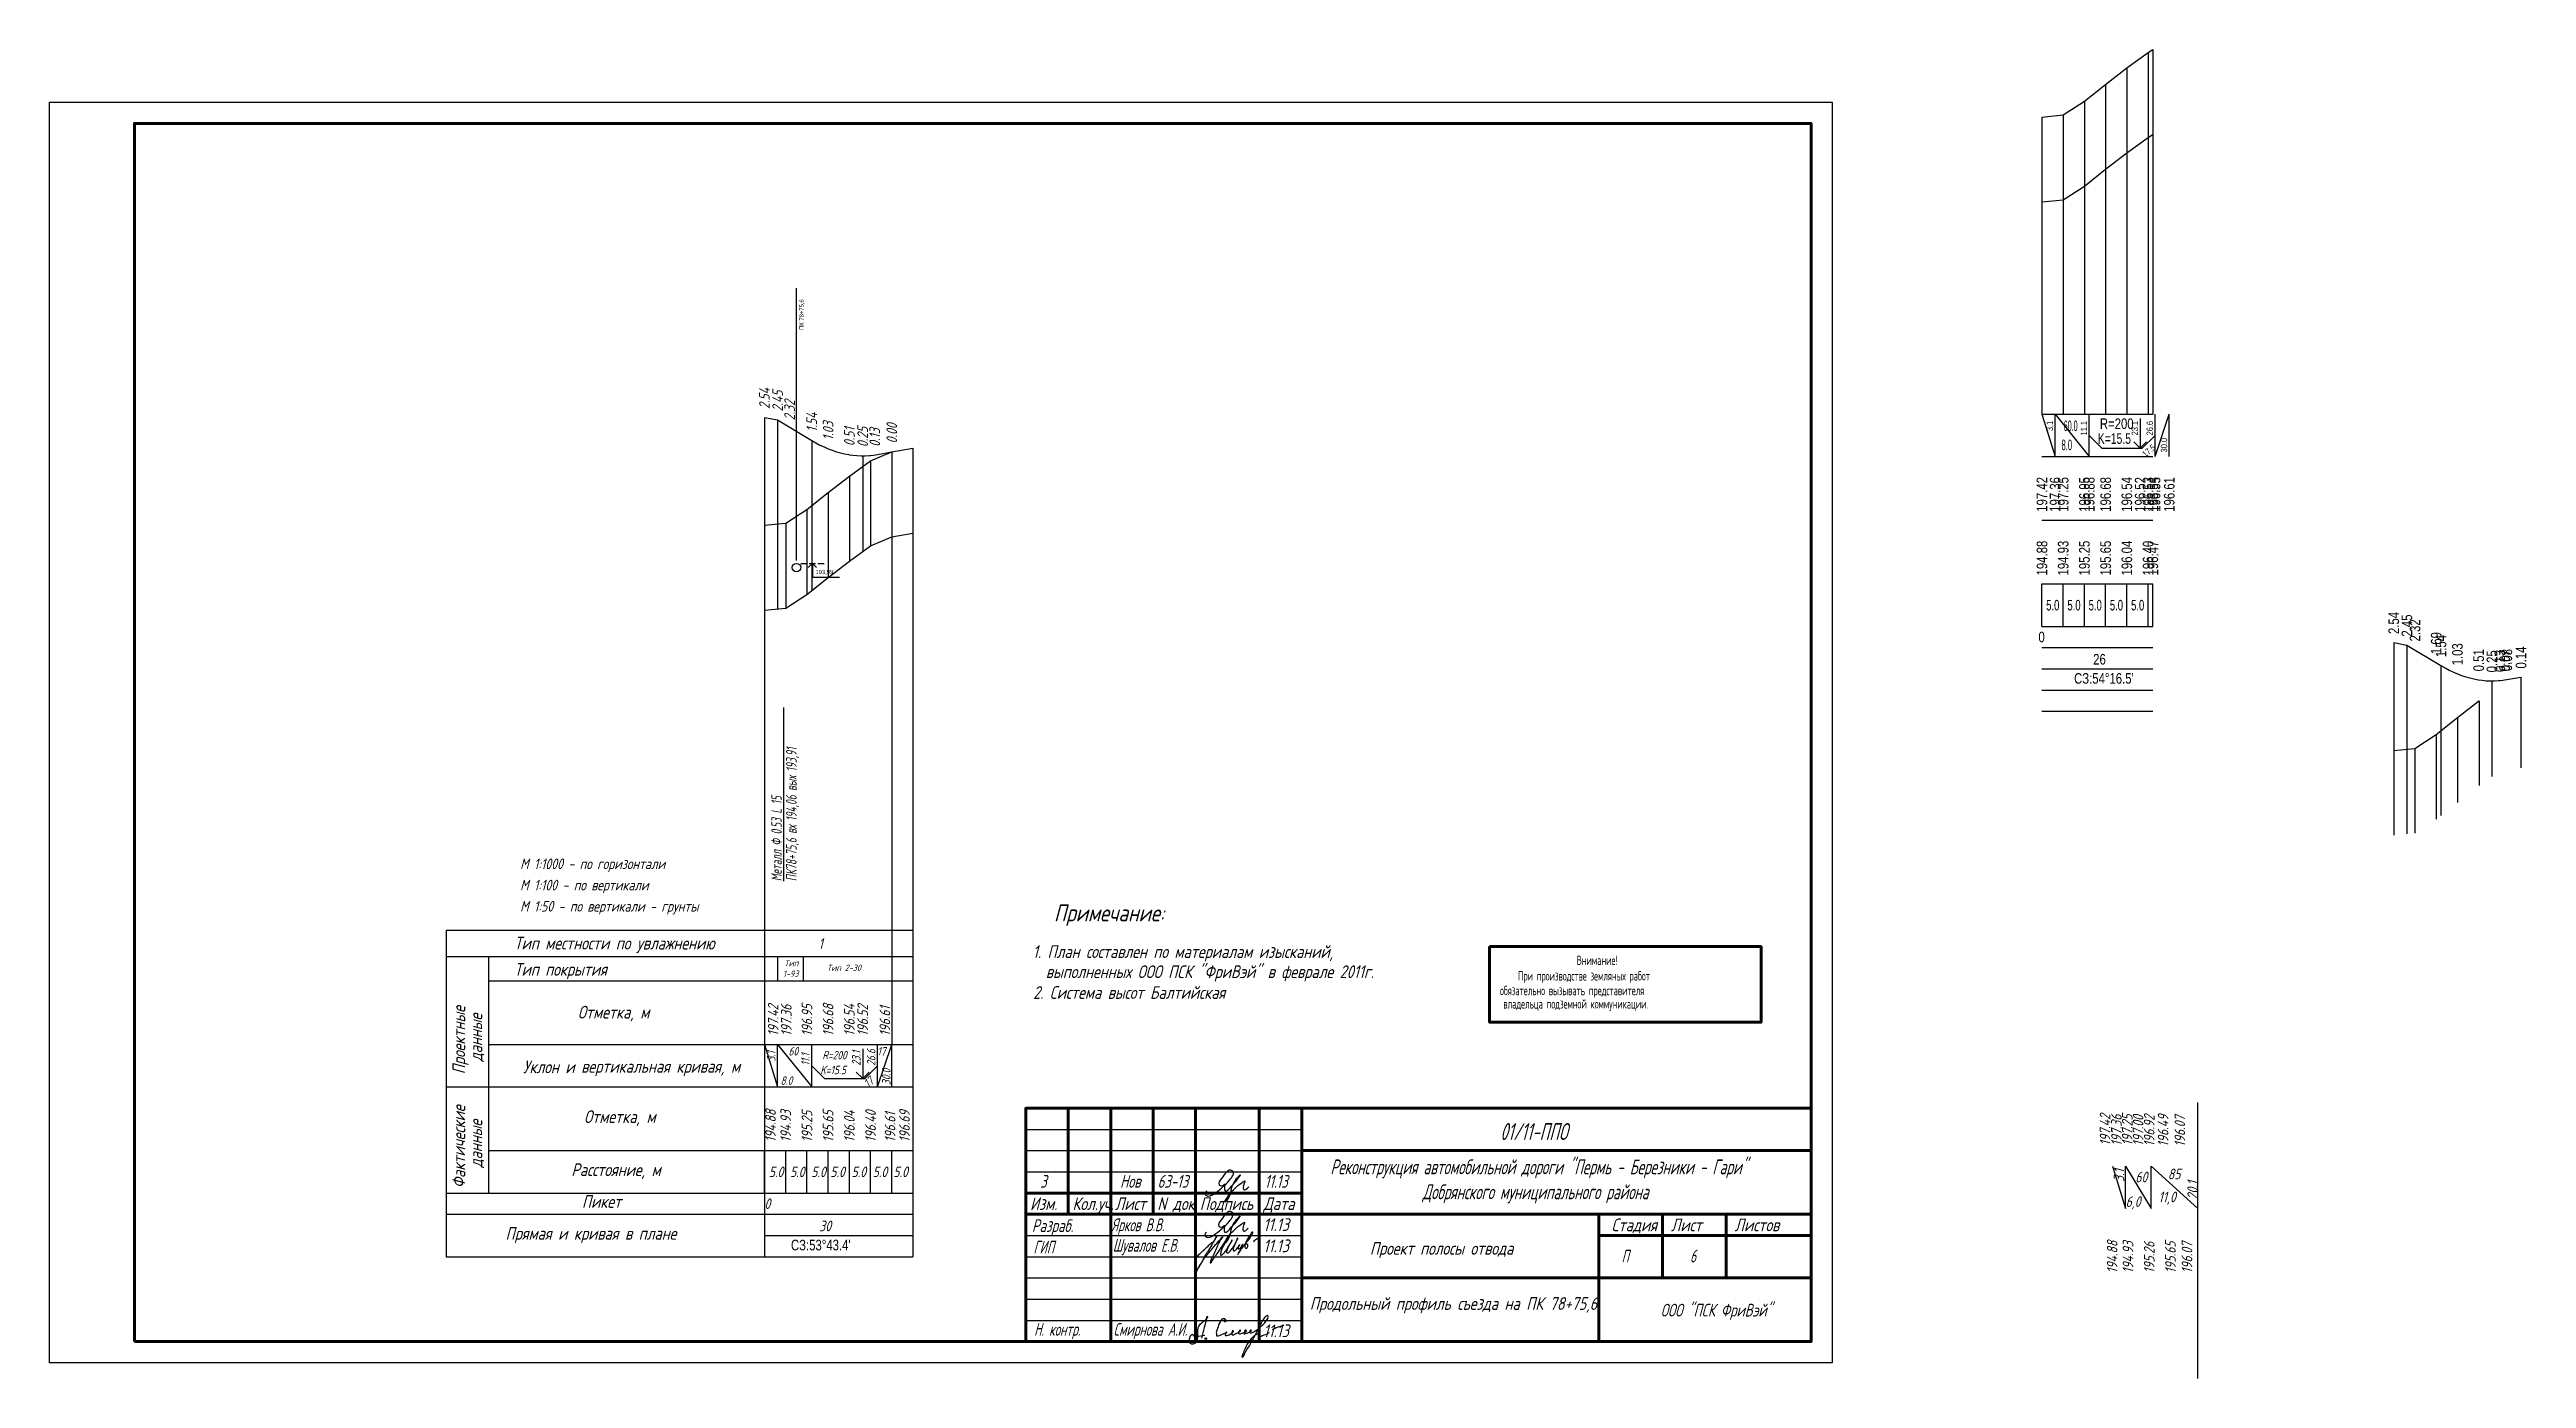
# Model space of a CAD drawing. Extents: x 0 to 584, y -4 to 309.
import ezdxf

# ---------------------------------------------------------------- set-up
doc = ezdxf.new("R2010")
doc.units = 0
doc.header["$MEASUREMENT"] = 0
doc.linetypes.add('TP0', pattern=[0])
doc.layers.get('0').update_dxf_attribs({"linetype": 'CONTINUOUS'})
for name, color, linetype in [('ДИНАМИЧЕСКИЕ_КОММУНИКАЦИИ', 7, 'CONTINUOUS'), ('КРАСНЫЕ_ОТМЕТКИ', 1, 'CONTINUOUS'), ('КРАСНЫЙ_ПРОФИЛЬ', 1, 'CONTINUOUS'), ('ОСЬ_УКЛОН_И_КРИВАЯ', 1, 'CONTINUOUS'), ('ПИКЕТЫ', 7, 'CONTINUOUS'), ('РАБОЧИЕ_ОТМЕТКИ', 1, 'CONTINUOUS'), ('РАМКА', 7, 'CONTINUOUS'), ('ТАБЛИЦА', 7, 'CONTINUOUS'), ('ЧЕРНЫЕ_ОТМЕТКИ', 7, 'CONTINUOUS'), ('ЧЕРНЫЙ_ПРОФИЛЬ', 7, 'CONTINUOUS'), ('ШАПКА_ТАБЛИЦЫ', 7, 'CONTINUOUS')]:
    doc.layers.add(name, color=color, linetype=linetype)
doc.layers.add('проект', color=7, linetype='CONTINUOUS', lineweight=80)
doc.styles.add('eskd', font='spds.shx', dxfattribs={"width": 1.2, "oblique": 15})
doc.styles.add('GOST', font='gost.shx')
doc.styles.add('ГОСТ', font='gost.TTF', dxfattribs={"oblique": 15, "height": 1})

# ---------------------------------------------------------------- blocks, each defined once
blk = doc.blocks.new('A$C454C6DFE')
at = {"color": 166, "lineweight": 30, "true_color": 0x051076}
for points, end_tangent in [([(0.13, -5.26), (0.88, -4.43), (1.78, -3.56), (2.94, -2.48), (3.85, -1.67), (4.52, -1.09), (5.02, -0.26), (5.06, -0.19), (5, -0.17), (4.8, -0.39), (4.49, -1.03), (3.84, -2.17), (2.87, -3.74), (2.39, -4.48), (2.01, -5.19), (1.61, -5.96), (1.12, -6.84), (0.74, -7.5), (0.36, -8.17), (0.32, -8.38), (0.49, -8.02), (1.1, -6.9), (1.81, -5.72), (3.18, -4.01), (4.26, -2.75), (4.89, -1.95), (5.58, -1.18), (6.14, -0.56), (6.4, -0.29), (6.14, -0.72), (5.68, -1.3), (5.13, -2.42), (4.5, -3.87), (3.87, -5.22), (3.58, -5.84), (3.48, -6.26), (3.47, -6.42), (3.61, -6.42), (3.9, -5.91), (4.2, -5.53), (4.7, -4.87), (5.42, -3.81), (6.35, -2.42), (6.94, -1.55), (7.59, -0.55), (7.7, -0.3), (7.66, -0.32), (7.63, -0.41), (7.44, -0.75), (6.92, -1.71), (6.44, -2.63), (6.12, -3.4), (5.95, -3.88), (5.88, -4.33), (5.88, -4.55), (5.97, -4.66), (6.29, -4.52), (7.04, -3.71), (7.63, -2.83), (8.13, -1.99), (8.53, -1.31), (8.61, -1.09), (8.55, -1.09), (8.48, -1.28), (8.17, -1.85), (7.42, -3.28), (7.27, -3.74), (7.33, -4.02), (7.47, -4.11), (7.86, -3.97), (8.43, -3.3), (9.09, -2.43), (9.57, -1.45), (9.88, -0.86), (9.96, -0.66), (9.94, -0.63), (9.89, -0.63), (9.8, -0.74), (9.65, -1.11), (9.4, -1.74), (8.92, -2.92), (8.86, -3.32), (8.9, -3.52), (9.04, -3.6), (9.28, -3.51), (9.56, -3.31), (9.85, -2.93), (10.23, -2.35), (10.38, -2.14), (10.38, -2.15), (10.33, -2.23), (10.12, -2.65), (10, -2.9), (10.07, -3.12), (10.28, -3.17), (10.56, -2.96), (10.9, -2.45), (11.11, -2.05), (11.12, -2.05), (11.07, -2.16), (10.83, -2.69), (10.48, -3.5), (10.19, -3.99), (9.99, -4.45), (10.01, -4.51), (10.01, -4.45), (10.04, -4.33), (10.59, -3.5), (11.31, -2.51), (12.38, -1.14), (12.97, -0.32), (13.24, 0.16), (13.47, 0.63), (13.46, 0.82), (13.34, 0.81), (13.13, 0.53), (12.51, -0.33), (12.07, -1.15), (11.83, -1.66), (11.65, -2.13), (11.6, -2.42), (11.62, -2.72), (11.77, -2.96), (12.03, -2.95), (12.25, -2.76), (12.34, -2.37), (12.3, -2.17), (11.97, -2), (11.67, -2.07)], (1, 0)), ([(13.62, -1.47), (13.98, -1.12), (14.31, -0.86), (14.75, -0.56)], (0.849577, 0.527465))]:
    blk.add_spline(points, degree=3, dxfattribs=dict(at, end_tangent=end_tangent))
blk = doc.blocks.new('A$C14F24BE0')
at = {"lineweight": 30, "true_color": 0x0718b0}
blk.add_hatch(color=164, dxfattribs=at).paths.add_polyline_path([(2.59, -4.28, 1), (2.22, -4.28, 1)])
at = {"color": 164, "lineweight": 30, "true_color": 0x0718b0}
blk.add_line((0.23, -3.77), (2.15, -3.46), dxfattribs=at)
blk.add_circle((2.41, -4.28), 0.188, dxfattribs=at)
at = {"color": 164, "lineweight": 30, "true_color": 0x0718b0, "start_tangent": (0.860782, 0.508973)}
blk.add_spline([(-0.49, -3.72), (-0.53, -3.41), (-0.97, -3.39), (-1.41, -4.2), (-1.56, -4.93), (-1.23, -5.39), (-0.51, -5.53), (0.18, -5.03), (0.49, -4.37), (0.54, -3.46), (0.54, -2.34), (0.7, -1.49), (1.39, -0.62), (2.25, 0.06), (2.84, 0.7), (2.86, 0.84), (2.62, 0.84), (2.58, 0.68), (2.53, 0.39), (2.33, -0.49), (1.73, -2.9), (1.4, -4.2)], degree=3, dxfattribs=at)
at = {"color": 164, "lineweight": 30, "true_color": 0x0718b0}
blk.add_spline([(6.77, 0.11), (6.74, -0.04), (6.79, -0.24), (6.92, -0.26), (7.09, -0.16), (7.09, 0.14), (6.88, 0.35), (6.43, 0.38), (5.77, -0.36), (5.14, -1.9), (4.88, -2.85), (4.92, -3.36), (5, -3.67), (5.34, -3.61), (6.15, -3.34), (6.88, -3.04), (7.36, -2.85), (7.4, -2.79), (7.32, -2.73), (7.19, -2.85), (7, -3.26), (6.97, -3.45), (7.06, -3.54), (7.66, -3.49), (8.18, -3.22), (8.59, -2.97), (8.86, -2.68), (8.93, -2.53), (8.83, -2.42), (8.63, -2.67), (8.53, -2.94), (8.56, -3.29), (8.72, -3.4), (9.19, -3.27), (9.87, -2.95), (10.43, -2.58), (10.6, -2.39), (10.51, -2.24), (10.35, -2.37), (10.18, -2.67), (10.14, -3.05), (10.34, -3.15), (11.15, -2.95), (11.87, -2.68), (12.01, -2.52), (11.84, -2.33), (11.57, -2.35), (11.48, -2.81), (11.4, -3.04), (11.51, -3.18), (11.8, -3.1), (12.44, -2.88), (12.85, -2.64), (13.16, -2.41), (12.94, -2.3), (12.77, -2.54), (12.75, -2.82), (12.98, -2.92), (13.39, -2.85), (13.99, -2.54), (15.11, -1.65), (16.08, -0.78), (16.87, 0.22), (17.11, 0.74), (17.11, 0.96), (16.96, 1.14), (16.74, 1.1), (16.26, 0.68), (15.72, -0.11), (15.15, -1.16), (14.5, -2.43), (13.2, -4.96), (12.11, -6.78), (11.69, -7.49), (11.41, -8.15), (11.23, -8.5), (11.09, -8.72), (11.04, -8.62), (11.21, -7.82), (11.74, -6.57), (12.73, -4.88), (13.44, -4), (13.86, -3.56), (14.24, -3.3), (14.59, -3.15), (14.83, -3.18), (14.87, -3.49), (14.87, -3.8), (14.9, -3.95), (15.51, -3.69), (16.19, -3.43), (16.79, -3.21), (17.39, -2.82)], degree=3, dxfattribs=at)
at = {"color": 164, "lineweight": 30, "true_color": 0x0718b0, "end_tangent": (1, 0)}
blk.add_spline([(18.13, -2.16), (18.79, -1.78), (19.45, -1.52), (20.76, -1.14)], degree=3, dxfattribs=at)
blk = doc.blocks.new('Ярков')
at = {"color": 5, "lineweight": 30}
blk.add_spline([(79, 129), (13, 69), (13, -43), (130, -104), (528, 81), (1153, 649), (1307, 1063), (1178, 1119), (1014, 1027), (767, 723), (660, 429), (777, 373), (943, 459), (908, 275), (948, 140), (1252, 372), (1493, 651), (1671, 899), (1505, 740), (1346, 534), (1209, 145), (1104, -184), (931, -391), (1101, -82), (1404, 259), (1742, 538), (1872, 606), (1805, 382), (1834, 194), (2053, 335)], degree=3, dxfattribs=at)
blk = doc.blocks.new('*U4')
at = {"layer": 'ДИНАМИЧЕСКИЕ_КОММУНИКАЦИИ', "color": 0}
blk.add_circle((0, 0), 1, dxfattribs=at)

msp = doc.modelspace()

# ---------------------------------------------------------------- linework, layer by layer
at = {"linetype": 'TP0'}
msp.add_line((173.02, 113.49), (173.02, 154.41), dxfattribs=at)
at = {"linetype": 'Continuous'}
for p, q in [((93.43, 101.91), (152.05, 101.91)), ((152.05, 101.91), (203.42, 101.91)), ((203.42, 95.64), (93.39, 95.64)), ((171.53, 95.64), (171.53, 90)), ((177.53, 95.64), (177.53, 90))]:
    msp.add_line(p, q, dxfattribs=at)
at = {"linetype": 'Continuous', "lineweight": 70}
for p, q in [((240, 60), (240, 35)), ((250, 60), (250, 5)), ((260, 60), (260, 35)), ((270, 60), (270, 5)), ((285, 60), (285, 5)), ((295, 60), (295, 5)), ((295, 50), (415, 50)), ((230, 40), (295, 40)), ((230, 35), (295, 35)), ((295, 35), (415, 35)), ((365, 35), (365, 5)), ((365, 30), (415, 30)), ((380, 35), (380, 20)), ((395, 35), (395, 20)), ((295, 20), (415, 20))]:
    msp.add_line(p, q, dxfattribs=at)
msp.add_lwpolyline([(20, 5), (20, 292), (415, 292), (415, 5)], close=True, dxfattribs=at)
at = {"lineweight": 70}
msp.add_lwpolyline([(339.25, 98.07), (403.21, 98.07), (403.21, 80.25), (339.25, 80.25)], close=True, dxfattribs=at)
at = {"linetype": 'Continuous', "lineweight": 70}
msp.add_lwpolyline([(230, 5), (230, 60), (415, 60)], dxfattribs=at)
at = {"layer": 'ДИНАМИЧЕСКИЕ_КОММУНИКАЦИИ', "color": 7}
for points in [[(175.98, 189.05), (175.98, 253.15)], [(176.98, 188.35), (178.48, 188.35)], [(178.73, 187.35), (179.73, 188.35), (180.73, 187.35)], [(178.98, 188.35), (180.48, 188.35)], [(178.98, 188.35), (180.48, 188.35)], [(179.73, 188.35), (179.73, 185.11), (186.13, 185.11)], [(180.98, 188.35), (182.48, 188.35)]]:
    msp.add_lwpolyline(points, dxfattribs=at)
at = {"layer": 'КРАСНЫЙ_ПРОФИЛЬ'}
for p, q in [((168.43, 222.72), (168.43, 177.31)), ((168.43, 222.72), (171.53, 222.12)), ((171.53, 222.12), (171.53, 177.62)), ((171.53, 222.12), (179.57, 217.3)), ((179.57, 217.3), (179.57, 181.94)), ((191.57, 213.7), (191.57, 191.15)), ((195.07, 214), (198.42, 214.59)), ((198.42, 214.59), (198.43, 75)), ((168.43, 177.31), (168.43, 101.91)), ((171.53, 177.61), (171.53, 177.61)), ((177.53, 180.49), (177.53, 180.49)), ((552.28, 169.69), (552.28, 124.29)), ((552.28, 169.69), (555.38, 169.09)), ((555.38, 169.09), (555.38, 124.59)), ((555.38, 169.09), (563.41, 164.27)), ((563.41, 164.27), (563.41, 128.91)), ((575.41, 160.67), (575.41, 138.12)), ((578.92, 160.97), (582.26, 161.56)), ((582.26, 161.56), (582.26, 140.18))]:
    msp.add_line(p, q, dxfattribs=at)
for points in [[(179.57, 217.3), (180.54, 216.74), (181.5, 216.23), (182.47, 215.76), (183.43, 215.35), (183.44, 215.35), (184.41, 214.98), (185.38, 214.65), (186.35, 214.38), (187.32, 214.15), (188.29, 213.96), (188.43, 213.94), (189.26, 213.83), (190.23, 213.74), (191.2, 213.7), (192.17, 213.7), (193.14, 213.76), (193.43, 213.78), (194.1, 213.86), (194.56, 213.92), (195.07, 214)], [(563.41, 164.27), (564.38, 163.71), (565.35, 163.2), (566.32, 162.74), (567.28, 162.32), (567.29, 162.32), (568.26, 161.95), (569.23, 161.62), (570.2, 161.35), (571.16, 161.12), (572.13, 160.94), (572.28, 160.91), (573.1, 160.8), (574.07, 160.71), (575.04, 160.67), (576.01, 160.68), (576.98, 160.73), (577.28, 160.75), (577.95, 160.83), (578.4, 160.89), (578.92, 160.97)]]:
    msp.add_lwpolyline(points, dxfattribs=at)
at = {"layer": 'ОСЬ_УКЛОН_И_КРИВАЯ'}
for p, q in [((469.4, 223.5), (472.5, 213.5)), ((472.5, 213.5), (472.5, 223.5)), ((472.5, 223.5), (480.54, 213.5)), ((480.54, 213.5), (480.54, 223.5)), ((492.54, 222.5), (492.54, 215.5)), ((496.04, 213.5), (496.04, 223.5)), ((496.04, 213.5), (499.39, 223.5)), ((499.39, 213.5), (499.39, 223.5)), ((480.54, 218.5), (483.54, 215.5)), ((492.54, 215.5), (491.04, 217)), ((492.54, 215.5), (494.04, 217)), ((496.04, 218.5), (493.04, 215.5)), ((483.54, 215.5), (493.04, 215.5)), ((168.43, 75), (171.53, 65)), ((171.53, 65), (171.53, 75)), ((171.53, 75), (179.57, 65)), ((179.57, 65), (179.57, 75)), ((191.57, 74), (191.57, 67)), ((195.07, 65), (195.07, 75)), ((195.07, 65), (198.42, 75)), ((198.42, 65), (198.42, 75)), ((179.57, 70), (182.57, 67)), ((182.57, 67), (192.07, 67)), ((191.57, 67), (190.07, 68.5)), ((191.57, 67), (193.07, 68.5)), ((195.07, 70), (192.07, 67)), ((486.01, 46.33), (489.11, 36.33)), ((489.11, 36.33), (489.11, 46.33)), ((489.11, 46.33), (495.11, 36.33)), ((495.11, 36.33), (495.11, 46.33)), ((495.11, 46.33), (506.16, 36.33)), ((506.16, 36.33), (506.16, 46.33))]:
    msp.add_line(p, q, dxfattribs=at)
at = {"layer": 'РАМКА'}
for p, q in [((230, 55), (295, 55)), ((230, 50), (295, 50)), ((230, 45), (295, 45)), ((230, 30), (295, 30)), ((230, 25), (295, 25)), ((230, 20), (295, 20)), ((230, 15), (295, 15)), ((230, 10), (295, 10))]:
    msp.add_line(p, q, dxfattribs=at)
msp.add_lwpolyline([(0, 0), (0, 297), (420, 297), (420, 0)], close=True, dxfattribs=at)
at = {"layer": 'ТАБЛИЦА'}
for p, q in [((469.4, 223.5), (495.53, 223.5)), ((469.4, 213.5), (495.53, 213.5)), ((469.4, 198.5), (495.53, 198.5)), ((469.4, 183.5), (495.53, 183.5)), ((469.4, 173.5), (495.53, 173.5)), ((469.4, 168.5), (495.53, 168.5)), ((469.4, 158.5), (495.53, 158.5)), ((469.4, 153.5), (495.53, 153.5)), ((168.43, 75), (203.42, 75)), ((168.43, 65), (198.43, 65)), ((168.43, 65), (203.42, 65)), ((168.43, 50), (203.42, 50)), ((168.43, 40), (203.42, 40)), ((168.43, 35), (203.42, 35)), ((168.43, 25), (203.42, 25))]:
    msp.add_line(p, q, dxfattribs=at)
at = {"layer": 'ЧЕРНЫЕ_ОТМЕТКИ'}
for p, q in [((469.4, 173.5), (469.4, 183.5)), ((474.4, 173.5), (474.4, 183.5)), ((479.4, 173.5), (479.4, 183.5)), ((484.4, 173.5), (484.4, 183.5)), ((489.4, 173.5), (489.4, 183.5)), ((494.4, 173.5), (494.4, 183.5)), ((495.53, 173.5), (495.53, 183.5)), ((469.4, 163.5), (495.53, 163.5)), ((506.16, -3.67), (506.16, 61.33)), ((168.43, 40), (168.43, 50)), ((173.43, 40), (173.43, 50)), ((178.43, 40), (178.43, 50)), ((183.43, 40), (183.43, 50)), ((188.43, 40), (188.43, 50)), ((193.43, 40), (193.43, 50)), ((198.43, 40), (198.43, 50)), ((168.43, 30), (203.42, 30))]:
    msp.add_line(p, q, dxfattribs=at)
at = {"layer": 'ЧЕРНЫЙ_ПРОФИЛЬ'}
for p, q in [((494.4, 308.68), (495.53, 309.39)), ((495.53, 309.39), (495.53, 289.39)), ((484.4, 301.19), (489.4, 305.07)), ((489.4, 305.07), (494.4, 308.68)), ((489.4, 305.07), (489.4, 285.07)), ((494.4, 308.68), (494.4, 288.68)), ((479.4, 297.23), (484.4, 301.19)), ((484.4, 301.19), (484.4, 281.19)), ((469.4, 293.5), (474.4, 293.99)), ((469.4, 293.5), (469.4, 273.5)), ((474.4, 293.99), (479.4, 297.23)), ((474.4, 293.99), (474.4, 273.99)), ((479.4, 297.23), (479.4, 277.23)), ((489.4, 285.07), (494.4, 288.68)), ((494.4, 288.68), (495.53, 289.39)), ((494.4, 288.68), (494.4, 223.5)), ((495.53, 289.39), (495.53, 223.5)), ((479.4, 277.23), (484.4, 281.19)), ((484.4, 281.19), (489.4, 285.07)), ((484.4, 281.19), (484.4, 223.5)), ((489.4, 285.07), (489.4, 223.5)), ((474.4, 273.99), (479.4, 277.23)), ((479.4, 277.23), (479.4, 223.5)), ((469.4, 273.5), (474.4, 273.99)), ((469.4, 273.5), (469.4, 223.5)), ((474.4, 273.99), (474.4, 223.5)), ((188.43, 208.89), (193.43, 212.49)), ((193.43, 212.49), (198.42, 214.59)), ((193.43, 212.49), (193.43, 192.49)), ((198.42, 214.59), (203.42, 215.46)), ((203.42, 215.46), (203.42, 25)), ((178.43, 201.04), (183.43, 205.01)), ((183.43, 205.01), (188.43, 208.89)), ((183.43, 205.01), (183.43, 185.01)), ((188.43, 208.89), (188.43, 188.89)), ((173.43, 197.81), (178.43, 201.04)), ((178.43, 201.04), (178.43, 181.04)), ((168.43, 197.31), (173.43, 197.81)), ((168.43, 197.31), (168.43, 177.31)), ((168.43, 197.31), (168.43, 177.31)), ((173.43, 197.81), (173.43, 177.81)), ((193.43, 192.49), (198.42, 194.59)), ((198.42, 194.59), (203.42, 195.46)), ((183.43, 185.01), (188.43, 188.89)), ((188.43, 188.89), (193.43, 192.49)), ((173.43, 177.81), (178.43, 181.04)), ((178.43, 181.04), (183.43, 185.01)), ((168.43, 177.31), (173.43, 177.81)), ((168.43, 177.31), (173.43, 177.79)), ((562.28, 148.05), (567.28, 152.02)), ((567.28, 152.02), (572.28, 155.88)), ((567.28, 152.02), (567.28, 132.02)), ((572.28, 155.88), (572.42, 156)), ((572.42, 156), (572.42, 136)), ((557.28, 144.76), (562.28, 148.05)), ((562.28, 148.05), (562.28, 128.05)), ((552.28, 144.29), (557.28, 144.76)), ((552.28, 144.29), (552.28, 124.29)), ((557.28, 144.76), (557.28, 124.76))]:
    msp.add_line(p, q, dxfattribs=at)
at = {"layer": 'ШАПКА_ТАБЛИЦЫ'}
for p, q in [((93.43, 101.91), (93.43, 25)), ((168.43, 101.91), (168.43, 25)), ((103.43, 95.64), (103.43, 40)), ((103.43, 90), (203.42, 90)), ((103.43, 75), (168.43, 75)), ((93.43, 65), (168.43, 65)), ((103.43, 50), (168.43, 50)), ((93.43, 40), (168.43, 40)), ((93.43, 35), (168.43, 35)), ((93.43, 25), (168.43, 25))]:
    msp.add_line(p, q, dxfattribs=at)

# ---------------------------------------------------------------- block references
at = {"color": 5, "xscale": 0.005, "yscale": 0.005, "zscale": 0.005}
msp.add_blockref('Ярков', (272.25, 39.82), dxfattribs=at)
at = {"linetype": 'Continuous', "lineweight": 70, "xscale": 0.005, "yscale": 0.005, "zscale": 0.005}
msp.add_blockref('Ярков', (272.16, 30.08), dxfattribs=at)
at = {"linetype": 'Continuous', "lineweight": 70}
msp.add_blockref('A$C454C6DFE', (270, 30), dxfattribs=at)
msp.add_blockref('A$C14F24BE0', (270, 10))
at = {"layer": 'ДИНАМИЧЕСКИЕ_КОММУНИКАЦИИ', "color": 7, "rotation": 90}
msp.add_blockref('*U4', (175.98, 187.35), dxfattribs=at)

# ---------------------------------------------------------------- texts
at = {"style": 'eskd', "oblique": 10, "width": 0.8}
for s, p in [('ПК78+75,6 вх 194,06 вых 193,91', (176.02, 113.49)), ('Металл Ф 0.53 L 15', (172.52, 113.49))]:
    msp.add_text(s, height=2.5, rotation=90, dxfattribs=at).set_placement(p)
at = {"style": 'ГОСТ', "oblique": 15}
for s, p in [('Тип местности по увлажнению', (109.49, 97.38)), ('Тип покрытия', (109.49, 91.2))]:
    msp.add_text(s, height=3, dxfattribs=at).set_placement(p)
at = {"style": 'GOST', "width": 0.8}
for s, p in [('Внимание!', (359.81, 93.74)), ('обязательно вызывать представителя', (341.72, 86.61)), ('При производстве земляных работ', (345.98, 90.07)), ('владельца подземной коммуникации.', (342.5, 83.47))]:
    msp.add_text(s, height=2.2, dxfattribs=at).set_placement(p)
at = {"linetype": 'Continuous', "lineweight": 70, "style": 'ГОСТ', "oblique": 15}
for s, height, width, p in [('01/11-ППО', 4, 0.8, (341.78, 52.49)), ('Реконструкция автомобильной дороги "Пермь - Березники - Гари"', 3.5, 0.8, (301.76, 44.42)), ('Добрянского муниципального района', 3.5, 0.8, (323.46, 38.54)), ('Разраб.', 3, 0.9, (231.43, 30.83)), ('Ярков В.В.', 3, 0.8, (250.21, 31.01)), ('Шувалов Е.В.', 3, 0.8, (250.49, 26.18)), ('ГИП', 3, 0.8, (231.8, 25.78)), ('П', 3, 0.8, (370.35, 23.67)), ('6', 3, 0.8, (386.49, 23.67)), ('ООО "ПСК ФриВэй" ', 3, 0.9, (379.58, 10.92)), ('Н. контр.', 3, 0.8, (231.97, 6.4)), ('Смирнова А.И.', 3, 0.8, (250.67, 6.4))]:
    msp.add_text(s, height=height, dxfattribs=dict(at, width=width)).set_placement(p)
for s, p in [('Изм.', (231, 36)), ('Лист', (251, 36)), ('N док.', (261, 36)), ('Подпись', (271, 36)), ('Дата', (286, 36)), ('11.13', (285.95, 31.06)), ('Стадия', (368, 31)), ('Лист', (382, 31)), ('Листов', (397, 31)), ('11.13', (285.95, 26.06)), ('Проект полосы отвода', (311.07, 25.47)), ('Продольный профиль съезда на ПК 78+75,6', (296.91, 12.48)), ('11.13', (285.95, 6.06))]:
    msp.add_text(s, height=3, dxfattribs=at).set_placement(p)
at = {"linetype": 'Continuous', "attachment_point": 1, "style": 'ГОСТ'}
for s, width, insert, char_height in [('1', 6.9962, (181.16, 100.02), 2.5), ('\\pi1.9785;Тип \\P\\pi1.6574;1-93', 6.8253, (171.15, 94.93), 1.5), ('Тип 2-30', 12.8098, (183.16, 93.82), 1.5)]:
    msp.add_mtext_dynamic_manual_height_columns(s, width=width, gutter_width=5, heights=[0], dxfattribs=dict(at, insert=insert, char_height=char_height))
at = {"layer": 'ДИНАМИЧЕСКИЕ_КОММУНИКАЦИИ', "color": 0}
msp.add_text('ПК 78+75,6', height=1, rotation=90, dxfattribs=at).set_placement((177.68, 243.35))
msp.add_text('193,99', height=1, dxfattribs=at).set_placement((180.43, 185.81))
at = {"layer": 'КРАСНЫЕ_ОТМЕТКИ', "style": 'ГОСТ', "oblique": 15}
for s, p in [('2.54', (169.68, 224.72)), ('2.45', (172.78, 224.12)), ('2.32', (175.6, 222.05)), ('1.54', (180.82, 219.3)), ('1.03', (184.68, 217.35)), ('0.51', (189.68, 215.94)), ('0.25', (192.82, 215.7)), ('0.13', (195.66, 215.78)), ('0.00', (199.67, 216.59)), ('197.42', (171.73, 77)), ('197.36', (174.83, 77)), ('196.95', (179.68, 77)), ('196.68', (184.68, 77)), ('196.54', (189.68, 77)), ('196.52', (192.82, 77)), ('196.61', (198.05, 77)), ('197.42', (485.52, 51.2)), ('197.36', (488.2, 51.12)), ('197.25', (490.74, 51.2)), ('197.00', (493.3, 51.1)), ('196.92', (495.92, 50.99)), ('196.49', (499.19, 50.93)), ('196.07', (503.13, 50.92))]:
    msp.add_text(s, height=2.5, rotation=90, dxfattribs=at).set_placement(p)
at = {"layer": 'КРАСНЫЕ_ОТМЕТКИ', "width": 0.8}
for s, p in [('197.42', (470.65, 200.5)), ('197.36', (473.75, 200.5)), ('197.25', (475.65, 200.5)), ('196.95', (480.65, 200.5)), ('196.88', (481.79, 200.5)), ('196.68', (485.65, 200.5)), ('196.54', (490.65, 200.5)), ('196.52', (493.79, 200.5)), ('196.53', (495.65, 200.5)), ('196.54', (496.78, 200.5)), ('196.55', (497.29, 200.5)), ('196.61', (500.64, 200.5))]:
    msp.add_text(s, height=2.5, rotation=90, dxfattribs=at).set_placement(p)
at = {"layer": 'ОСЬ_УКЛОН_И_КРИВАЯ'}
for s, width, p in [('60.0', 0.401744, (474.53, 219.5)), ('R=200', 0.8, (483.04, 220)), ('8.0', 0.535659, (474.01, 215)), ('K=15.5', 0.733504, (482.54, 216.5))]:
    msp.add_text(s, height=2.5, dxfattribs=dict(at, width=width)).set_placement(p)
for s, rotation, width, p in [('3.1', 90, 0.8, (472, 219.5)), ('11.1', 90, 0.8, (480.04, 218.5)), ('23.1', 90, 0.8, (492.04, 218.5)), ('17.5', 40, 0.666667, (493.81, 213.26)), ('26.6', 90, 0.8, (495.54, 218.5)), ('30.0', 90, 0.8, (498.89, 214.5))]:
    msp.add_text(s, height=1.5, rotation=rotation, dxfattribs=dict(at, width=width)).set_placement(p)
at = {"layer": 'ОСЬ_УКЛОН_И_КРИВАЯ', "style": 'ГОСТ', "oblique": 15}
for s, height, rotation, p in [('3.1', 2, 90, (171.03, 71)), ('11.1', 2, 90, (179.07, 70)), ('23.1', 2, 90, (191.07, 70)), ('26.6', 2, 90, (194.57, 70)), ('17', 2, 40, (192.84, 64.76)), ('30.0', 2, 90, (198.14, 65.45)), ('3.1', 2.5, 90, (488.79, 42.62)), ('20.1', 2.5, 90, (506.16, 38.47))]:
    msp.add_text(s, height=height, rotation=rotation, dxfattribs=at).set_placement(p)
for s, height, p in [('60', 2, (174.09, 72.4)), ('R=200', 2, (182.07, 71.5)), ('17', 2, (195.02, 72.4)), ('8.0', 2, (172.21, 65.49)), ('K=15.5', 2, (181.57, 68)), ('60', 2.5, (491.39, 42.54)), ('85', 2.5, (499.05, 43.24)), ('6,0', 2.5, (489.11, 36.74)), ('11,0', 2.5, (496.84, 37.83))]:
    msp.add_text(s, height=height, dxfattribs=at).set_placement(p)
at = {"layer": 'ПИКЕТЫ', "width": 0.8}
msp.add_text('0', height=2.5, dxfattribs=at).set_placement((468.57, 169.75))
at = {"layer": 'ПИКЕТЫ', "style": 'ГОСТ', "oblique": 15}
msp.add_text('0', height=2.5, dxfattribs=at).set_placement((168.43, 36.25))
at = {"layer": 'проект', "lineweight": -3, "style": 'ГОСТ', "oblique": 15}
for s, height, p in [('Примечание:', 4, (236.63, 104)), ('1. План составлен по материалам изысканий,', 3, (231.64, 95.38)), ('  выполненных ООО ПСК "ФриВэй" в феврале 2011г.', 3, (231.64, 90.65)), ('2. Система высот Балтийская', 3, (231.74, 85.75))]:
    msp.add_text(s, height=height, dxfattribs=at).set_placement(p)
at = {"layer": 'проект', "lineweight": -3, "style": 'ГОСТ', "oblique": 15, "width": 0.9}
for s, p in [('3', (233.39, 41.26)), ('Нов', (252.21, 41.26)), ('63-13', (261.05, 41.26)), ('11.13', (286.27, 41.26))]:
    msp.add_text(s, height=3, dxfattribs=at).set_placement(p)
at = {"layer": 'РАБОЧИЕ_ОТМЕТКИ', "width": 0.8}
for s, p in [('2.54', (553.53, 171.69)), ('2.45', (556.63, 171.09)), ('2.32', (558.53, 169.95)), ('1.69', (563.53, 166.95)), ('1.54', (564.66, 166.27)), ('1.03', (568.53, 164.32)), ('0.51', (573.53, 162.91)), ('0.25', (576.66, 162.67)), ('0.13', (578.53, 162.75)), ('0.07', (579.65, 162.89)), ('0.08', (580.17, 162.97)), ('0.14', (583.51, 163.56))]:
    msp.add_text(s, height=2.5, rotation=90, dxfattribs=at).set_placement(p)
at = {"layer": 'РАМКА', "style": 'ГОСТ', "oblique": 15}
msp.add_text('Кол.уч.', height=3, dxfattribs=at).set_placement((241, 36))
at = {"layer": 'ЧЕРНЫЕ_ОТМЕТКИ', "width": 0.8}
for s, p in [('194.88', (470.65, 185.5)), ('194.93', (475.65, 185.5)), ('195.25', (480.65, 185.5)), ('195.65', (485.65, 185.5)), ('196.04', (490.65, 185.5)), ('196.40', (495.65, 185.5)), ('196.47', (496.78, 185.5))]:
    msp.add_text(s, height=2.5, rotation=90, dxfattribs=at).set_placement(p)
at = {"layer": 'ЧЕРНЫЕ_ОТМЕТКИ'}
for s, width, p in [('5.0', 0.666667, (470.4, 177.25)), ('5.0', 0.666667, (475.4, 177.25)), ('5.0', 0.666667, (480.4, 177.25)), ('5.0', 0.666667, (485.4, 177.25)), ('5.0', 0.666667, (490.4, 177.25)), ('26', 0.8, (481.47, 164.5)), ("СЗ:54°16.5'", 0.8, (476.97, 160)), ("СЗ:53°43.4'", 0.8, (174.67, 26.5))]:
    msp.add_text(s, height=2.5, dxfattribs=dict(at, width=width)).set_placement(p)
at = {"layer": 'ЧЕРНЫЕ_ОТМЕТКИ', "style": 'ГОСТ', "oblique": 15}
for s, p in [('194.88', (171.11, 52)), ('194.93', (174.68, 52)), ('195.25', (179.68, 52)), ('195.65', (184.68, 52)), ('196.04', (189.68, 52)), ('196.40', (194.68, 52)), ('196.61', (199.27, 52)), ('196.69', (202.67, 52)), ('194.88', (487.19, 21.13)), ('194.93', (490.92, 21.13)), ('195.26', (495.92, 21.13)), ('195.65', (500.92, 21.13)), ('196.07', (504.82, 21.13))]:
    msp.add_text(s, height=2.5, rotation=90, dxfattribs=at).set_placement(p)
for s, p in [('5.0', (169.43, 43.75)), ('5.0', (174.43, 43.75)), ('5.0', (179.43, 43.75)), ('5.0', (183.91, 43.75)), ('5.0', (188.91, 43.75)), ('5.0', (193.91, 43.75)), ('5.0', (198.77, 43.75)), ('30', (181.33, 31))]:
    msp.add_text(s, height=2.5, dxfattribs=at).set_placement(p)
at = {"layer": 'ШАПКА_ТАБЛИЦЫ', "style": 'ГОСТ', "oblique": 15}
for s, height, p in [('М 1:1000 - по горизонтали', 2.5, (110.87, 116.31)), ('М 1:100 - по вертикали', 2.5, (110.87, 111.31)), ('М 1:50 - по вертикали - грунты', 2.5, (110.87, 106.31)), ('Отметка, м', 3, (124.47, 81.11)), ('Уклон и', 3, (111.59, 68.23)), ('вертикальная кривая, м', 3, (125.25, 68.34)), ('Отметка, м', 3, (125.93, 56.5)), ('Расстояние, м', 3, (122.93, 44)), ('Пикет', 3, (125.43, 36.5)), ('Прямая и кривая в плане', 3, (107.43, 29))]:
    msp.add_text(s, height=height, dxfattribs=at).set_placement(p)
for s, p in [('Проектные', (97.93, 68)), ('данные', (101.93, 71)), ('Фактические', (97.93, 41.17)), ('данные', (101.93, 46))]:
    msp.add_text(s, height=3, rotation=90, dxfattribs=at).set_placement(p)

doc.saveas('drawing.dxf')
